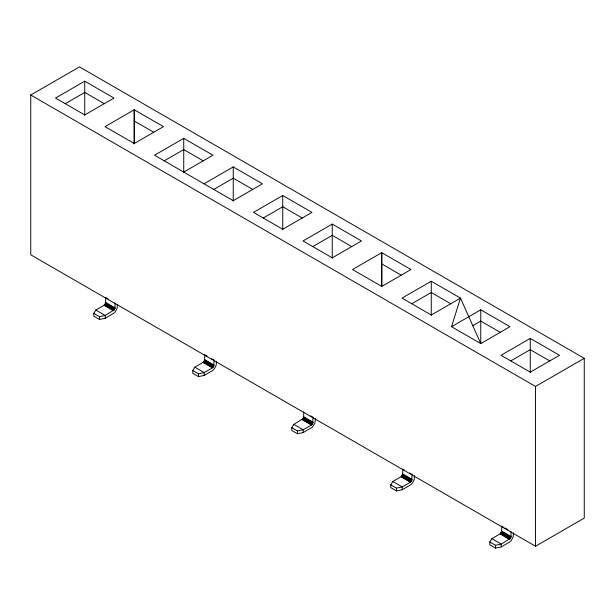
<?xml version="1.0" encoding="UTF-8"?>
<svg xmlns="http://www.w3.org/2000/svg" width="615" height="615" viewBox="0 0 615 615"><rect width="100%" height="100%" fill="white"/><g stroke="black" fill="none" stroke-linecap="round" stroke-linejoin="round"><path stroke-width="0.92" d="M30.75 95.017L30.75 254.802L535.527 546.235L584.25 518.107L584.25 358.322L79.473 66.889L30.75 95.017L535.527 386.451L584.25 358.322M84.739 115.359L84.739 81.18L113.967 98.062L84.739 114.936L55.504 98.062L84.739 81.18M108.025 298.852L105.688 297.506L105.665 302.488L105.119 304.041L104.043 305.294L95.848 310.052L93.764 313.35L93.764 316.164L99.484 319.469L105.203 318.263L113.667 313.335L115.282 311.767L117.142 308.246L117.457 304.148M99.484 319.469L99.484 316.656L93.764 313.35M105.203 318.263L105.203 315.449L114.236 309.806L115.02 307.884L115.043 302.903M134.239 143.941L134.239 109.762L163.475 126.636L134.239 143.518L105.004 126.636L134.239 109.762L134.239 143.518M183.739 172.523L183.739 138.344L212.975 155.218L183.739 172.1M207.032 356.016L204.695 354.663L204.672 359.644L204.126 361.197L203.05 362.45L194.847 367.209L192.772 370.514L192.772 373.328L198.491 376.626L204.203 375.427L212.675 370.499L214.289 368.923L216.149 365.402L216.465 361.305M198.491 376.626L198.491 373.812L192.772 370.514M204.203 375.427L204.203 372.613L212.406 367.855L213.674 366.217L214.051 360.067L211.706 358.714M233.246 201.105L233.246 166.919L262.482 183.8L233.246 200.675L154.511 155.218L183.739 138.344M282.746 229.687L282.746 195.501L311.982 212.383L282.746 229.257L253.511 212.383L282.746 195.501M303.702 411.827L303.679 416.809L302.895 418.723L293.855 424.373L291.779 427.671L291.779 430.485L297.499 433.79L303.21 432.583L312.243 427.202L314.903 423.305L315.472 418.469M297.499 433.79L297.499 430.977L291.779 427.671M303.21 432.583L303.21 429.777L311.413 425.011L312.681 423.381L313.058 417.231L310.713 415.878M332.254 258.262L332.254 224.083L361.489 240.957L332.254 257.839L303.018 240.957L332.254 224.083M381.754 285.89L381.754 252.665L410.989 269.539L381.754 286.421L352.518 269.539L381.754 252.665L381.754 286.421M404.263 469.891L402.71 468.984L402.679 473.965L401.357 476.517L392.862 481.537L390.786 484.835L390.786 487.649L396.506 490.947L402.218 489.748L410.682 484.82L412.304 483.244L414.164 479.723L414.479 475.633M396.506 490.947L396.506 488.133L390.786 484.835M402.218 489.748L402.218 486.934L410.42 482.175L411.689 480.538L412.058 474.388L409.721 473.035M431.261 315.426L431.261 281.247L460.489 298.121L480.761 343.577L509.996 326.703L480.761 309.822L451.525 326.703L480.761 343.577M480.761 343.047L480.761 309.822M503.27 527.047L501.709 526.148L501.686 531.129L500.364 533.682L491.869 538.694L489.786 541.992L489.786 544.805L495.513 548.111L501.225 546.912L509.689 541.976L511.311 540.408L513.171 536.887L513.487 532.79M495.513 548.111L495.513 545.297L489.786 541.992M501.225 546.912L501.225 544.098L510.266 538.448L511.042 536.526L511.065 531.552M530.261 372.582L530.261 338.404L559.496 355.286L530.261 372.16L501.033 355.286L530.261 338.404M535.527 546.235L535.527 386.451M451.525 326.703L460.489 298.121L431.261 315.003L402.026 298.121L431.261 281.247M65.244 103.681L84.739 92.434L104.227 103.681M164.251 160.846L183.739 149.591L203.234 160.846M204.011 183.8L233.246 166.919M213.759 189.428L233.246 178.173L252.734 189.428M263.258 218.01L282.746 206.755L302.234 218.01M312.766 246.584L332.254 235.337L351.742 246.584M411.766 303.749L431.261 292.494L450.749 303.749M472.643 325.766L480.761 321.076L500.249 332.331M510.773 360.905L530.261 349.658L549.756 360.905M99.484 316.656L105.203 315.449L95.848 310.052M198.491 373.812L204.203 372.613L194.847 367.209M297.499 430.977L303.21 429.777L293.855 424.373M396.506 488.133L402.218 486.934L392.862 481.537M495.513 545.297L501.225 544.098L491.869 538.694M134.239 121.017L153.727 132.263M381.754 263.912L401.241 275.166M504.83 527.947L507.952 529.746M105.665 302.488L115.02 307.884M204.672 359.644L214.028 365.049M303.679 416.809L313.027 422.205M402.679 473.965L412.035 479.369M501.686 531.129L511.042 536.526M105.588 302.872L114.944 308.269M204.595 360.029L213.951 365.433M303.602 417.193L312.958 422.59M402.61 474.349L411.965 479.754M501.617 531.514L510.973 536.91M105.472 303.264L114.828 308.661M204.48 360.421L213.836 365.825M303.487 417.585L312.843 422.982M402.494 474.742L411.85 480.146M501.502 531.906L510.857 537.31M105.311 303.656L114.667 309.061M204.318 360.821L213.674 366.217M303.326 417.977L312.681 423.381M402.333 475.141L411.689 480.538M501.34 532.298L510.696 537.702M105.119 304.041L114.475 309.437M204.126 361.197L213.474 366.602M303.126 418.361L312.482 423.766M402.133 475.518L411.489 480.922M501.14 532.682L510.496 538.087M104.881 304.402L114.236 309.806M203.888 361.566L213.244 366.963M302.895 418.723L312.251 424.127M401.902 475.887L411.258 481.284M500.91 533.044L510.266 538.448M104.619 304.74L113.975 310.137M203.627 361.897L212.982 367.301M302.634 419.061L311.99 424.458M401.641 476.218L410.997 481.622M500.648 533.382L510.004 538.778M104.342 305.04L113.698 310.437M203.35 362.197L212.698 367.601M302.349 419.361L311.705 424.757M401.357 476.517L410.712 481.922M500.364 533.682L509.72 539.078M104.043 305.294L113.398 310.69M203.05 362.45L212.406 367.855M302.057 419.615L311.413 425.011M401.065 476.771L410.42 482.175M500.072 533.935L509.42 539.332"/></g></svg>
